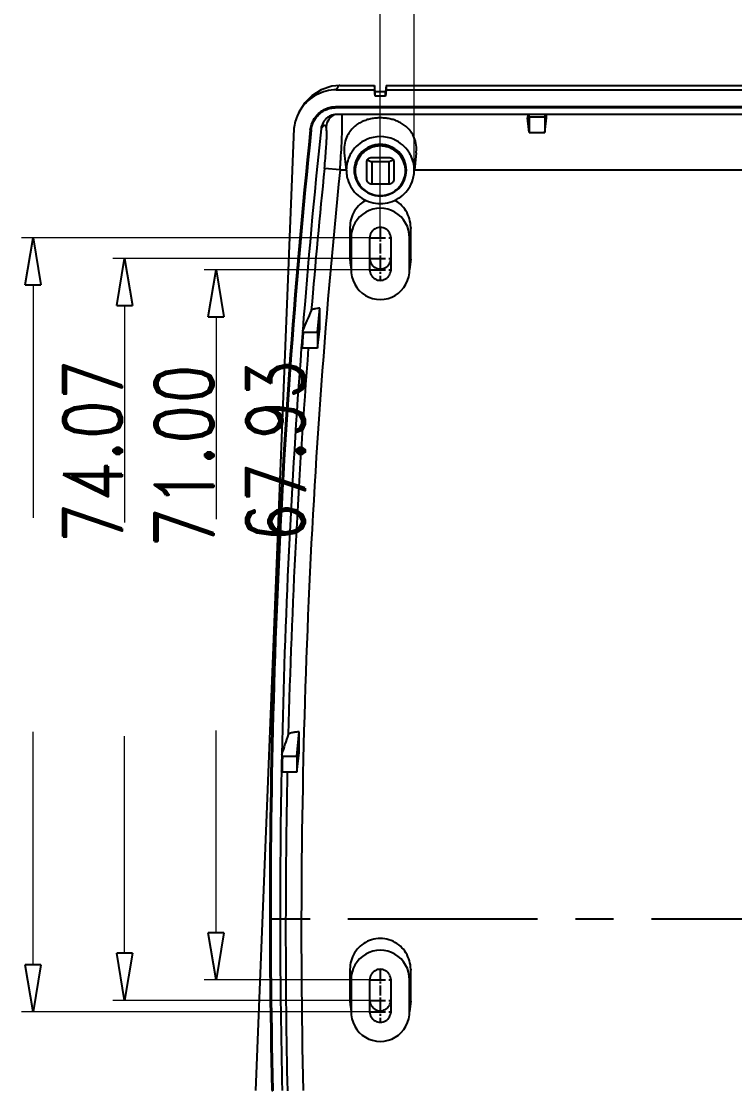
# Model space of a CAD drawing. Header units: millimetres. Extents: x -2947 to 97, y -3022 to 322.
# Drawn here: x -1411.9 to -1357.3, y -2263.1 to -2181.3 of the extents above; entities that cross this region are included whole.
import ezdxf
from ezdxf.enums import TextEntityAlignment as Align

# ---------------------------------------------------------------- set-up
doc = ezdxf.new("R2010")
doc.units = ezdxf.units.MM
doc.linetypes.add('CENTER', pattern=[50.8, 31.75, -6.35, 6.35, -6.35])
doc.layers.get('0').update_dxf_attribs({"linetype": 'CONTINUOUS'})
doc.layers.get('Defpoints').update_dxf_attribs({"linetype": 'CONTINUOUS'})
doc.layers.add('dim', color=3, linetype='CONTINUOUS', lineweight=9)
doc.styles.add('LongTou', font='romand.shx', dxfattribs={"width": 0.8, "bigfont": 'whgdtxt.shx'})

msp = doc.modelspace()

# ---------------------------------------------------------------- linework, layer by layer
at = {"color": 7}
for p, q in [((-1388.143, -2186.226), (-1388.974, -2186.5)), ((-1387.525, -2186.167), (-1388.143, -2186.226)), ((-1387.526, -2186.167), (-1384.879, -2186.167)), ((-1387.525, -2186.167), (-1387.525, -2186.167)), ((-1384.837, -2186.647), (-1384.879, -2186.167)), ((-1384.879, -2186.167), (-1384.879, -2186.505)), ((-1383.995, -2186.167), (-1384.037, -2186.647)), ((-1383.995, -2186.167), (-1312.879, -2186.167)), ((-1383.995, -2186.167), (-1383.995, -2186.505)), ((-1389.677, -2186.954), (-1390.215, -2187.51)), ((-1388.974, -2186.5), (-1389.677, -2186.954)), ((-1387.807, -2186.505), (-1384.879, -2186.505)), ((-1384.837, -2186.992), (-1384.879, -2186.505)), ((-1384.037, -2186.647), (-1384.837, -2186.647)), ((-1384.837, -2186.992), (-1384.837, -2186.647)), ((-1384.037, -2186.992), (-1384.837, -2186.992)), ((-1383.995, -2186.505), (-1384.037, -2186.992)), ((-1384.037, -2186.992), (-1384.037, -2186.647)), ((-1383.995, -2186.505), (-1312.879, -2186.505)), ((-1390.215, -2187.51), (-1390.579, -2188.06)), ((-1387.836, -2187.79), (-1309.039, -2187.79)), ((-1387.836, -2187.79), (-1387.836, -2187.867)), ((-1387.836, -2187.867), (-1309.039, -2187.867)), ((-1390.579, -2188.06), (-1390.753, -2188.4)), ((-1309.113, -2188.391), (-1387.761, -2188.391)), ((-1373.156, -2188.385), (-1373.169, -2188.642)), ((-1373.037, -2189.77), (-1373.169, -2188.642)), ((-1373.037, -2188.588), (-1373.053, -2188.391)), ((-1371.837, -2188.588), (-1373.037, -2188.588)), ((-1373.037, -2188.588), (-1373.037, -2189.77)), ((-1371.837, -2188.588), (-1371.822, -2188.391)), ((-1371.837, -2188.588), (-1371.837, -2189.77)), ((-1371.837, -2189.77), (-1371.705, -2188.642)), ((-1371.705, -2188.642), (-1371.718, -2188.385)), ((-1391.052, -2189.473), (-1393.991, -2263.12)), ((-1389.796, -2189.573), (-1389.72, -2189.581)), ((-1373.037, -2189.77), (-1371.837, -2189.77)), ((-1387.205, -2191.047), (-1387.191, -2191.319)), ((-1381.683, -2191.319), (-1381.669, -2191.047)), ((-1387.191, -2191.321), (-1387.051, -2192.653)), ((-1385.477, -2193.33), (-1385.477, -2192.068)), ((-1385.077, -2191.673), (-1383.797, -2191.673)), ((-1385.077, -2191.991), (-1383.797, -2191.991)), ((-1385.077, -2191.991), (-1385.077, -2193.724)), ((-1383.797, -2191.991), (-1383.797, -2193.724)), ((-1383.397, -2192.068), (-1383.397, -2193.33)), ((-1381.683, -2191.321), (-1381.823, -2192.653)), ((-1387.522, -2192.639), (-1388.712, -2192.518)), ((-1387.522, -2192.639), (-1387.052, -2192.639)), ((-1387.037, -2192.652), (-1387.023, -2192.919)), ((-1386.437, -2192.652), (-1386.362, -2192.699)), ((-1382.437, -2192.652), (-1382.512, -2192.699)), ((-1381.852, -2192.919), (-1381.837, -2192.652)), ((-1381.822, -2192.639), (-1315.052, -2192.639)), ((-1383.797, -2193.724), (-1385.077, -2193.724)), ((-1385.801, -2196.042), (-1386.021, -2196.238)), ((-1385.557, -2195.877), (-1385.801, -2196.042)), ((-1385.294, -2195.746), (-1385.557, -2195.877)), ((-1385.017, -2195.65), (-1385.294, -2195.746)), ((-1384.73, -2195.592), (-1385.017, -2195.65)), ((-1384.437, -2195.573), (-1384.73, -2195.592)), ((-1384.145, -2195.592), (-1384.437, -2195.573)), ((-1383.857, -2195.65), (-1384.145, -2195.592)), ((-1383.58, -2195.746), (-1383.857, -2195.65)), ((-1383.317, -2195.877), (-1383.58, -2195.746)), ((-1383.074, -2196.042), (-1383.317, -2195.877)), ((-1382.853, -2196.238), (-1383.074, -2196.042)), ((-1386.762, -2197.031), (-1386.677, -2197.845)), ((-1386.762, -2197.031), (-1386.762, -2199.465)), ((-1386.507, -2196.975), (-1386.601, -2197.257)), ((-1386.377, -2196.709), (-1386.507, -2196.975)), ((-1386.214, -2196.462), (-1386.377, -2196.709)), ((-1386.021, -2196.238), (-1386.214, -2196.462)), ((-1382.66, -2196.462), (-1382.853, -2196.238)), ((-1382.497, -2196.709), (-1382.66, -2196.462)), ((-1382.368, -2196.975), (-1382.497, -2196.709)), ((-1382.273, -2197.257), (-1382.368, -2196.975)), ((-1382.112, -2197.031), (-1382.197, -2197.845)), ((-1382.112, -2199.465), (-1382.112, -2197.031)), ((-1386.658, -2197.548), (-1386.677, -2197.845)), ((-1386.677, -2197.845), (-1386.677, -2200.279)), ((-1386.601, -2197.257), (-1386.658, -2197.548)), ((-1385.23, -2197.739), (-1385.237, -2197.845)), ((-1385.237, -2200.279), (-1385.237, -2197.845)), ((-1385.21, -2197.635), (-1385.23, -2197.739)), ((-1385.176, -2197.534), (-1385.21, -2197.635)), ((-1385.13, -2197.439), (-1385.176, -2197.534)), ((-1385.072, -2197.351), (-1385.13, -2197.439)), ((-1385.003, -2197.271), (-1385.072, -2197.351)), ((-1384.924, -2197.201), (-1385.003, -2197.271)), ((-1384.837, -2197.142), (-1384.924, -2197.201)), ((-1384.743, -2197.095), (-1384.837, -2197.142)), ((-1384.644, -2197.061), (-1384.743, -2197.095)), ((-1384.542, -2197.04), (-1384.644, -2197.061)), ((-1384.437, -2197.033), (-1384.542, -2197.04)), ((-1384.333, -2197.04), (-1384.437, -2197.033)), ((-1384.23, -2197.061), (-1384.333, -2197.04)), ((-1384.131, -2197.095), (-1384.23, -2197.061)), ((-1384.037, -2197.142), (-1384.131, -2197.095)), ((-1383.95, -2197.201), (-1384.037, -2197.142)), ((-1383.871, -2197.271), (-1383.95, -2197.201)), ((-1383.802, -2197.351), (-1383.871, -2197.271)), ((-1383.744, -2197.439), (-1383.802, -2197.351)), ((-1383.698, -2197.534), (-1383.744, -2197.439)), ((-1383.664, -2197.635), (-1383.698, -2197.534)), ((-1383.644, -2197.739), (-1383.664, -2197.635)), ((-1383.637, -2197.845), (-1383.644, -2197.739)), ((-1383.637, -2197.845), (-1383.637, -2200.279)), ((-1382.216, -2197.548), (-1382.273, -2197.257)), ((-1382.197, -2197.845), (-1382.216, -2197.548)), ((-1382.197, -2200.279), (-1382.197, -2197.845)), ((-1386.762, -2199.465), (-1386.677, -2200.279)), ((-1386.762, -2199.465), (-1386.749, -2199.706)), ((-1385.237, -2199.398), (-1385.23, -2199.504)), ((-1383.644, -2199.504), (-1383.637, -2199.398)), ((-1382.112, -2199.465), (-1382.197, -2200.279)), ((-1382.125, -2199.706), (-1382.112, -2199.465)), ((-1386.75, -2199.706), (-1386.722, -2199.969)), ((-1386.677, -2200.279), (-1386.664, -2200.518)), ((-1385.237, -2200.279), (-1385.23, -2200.385)), ((-1385.23, -2199.504), (-1385.21, -2199.608)), ((-1385.21, -2199.608), (-1385.176, -2199.708)), ((-1385.176, -2199.708), (-1385.13, -2199.803)), ((-1385.13, -2199.803), (-1385.072, -2199.892)), ((-1385.072, -2199.892), (-1385.003, -2199.971)), ((-1385.003, -2199.971), (-1384.924, -2200.041)), ((-1384.924, -2200.041), (-1384.837, -2200.1)), ((-1384.837, -2200.1), (-1384.743, -2200.147)), ((-1384.743, -2200.147), (-1384.644, -2200.181)), ((-1384.644, -2200.181), (-1384.542, -2200.202)), ((-1384.542, -2200.202), (-1384.437, -2200.209)), ((-1384.437, -2200.209), (-1384.333, -2200.202)), ((-1384.333, -2200.202), (-1384.23, -2200.181)), ((-1384.23, -2200.181), (-1384.131, -2200.147)), ((-1384.131, -2200.147), (-1384.037, -2200.1)), ((-1384.037, -2200.1), (-1383.95, -2200.041)), ((-1383.95, -2200.041), (-1383.871, -2199.971)), ((-1383.871, -2199.971), (-1383.802, -2199.892)), ((-1383.802, -2199.892), (-1383.744, -2199.803)), ((-1383.744, -2199.803), (-1383.698, -2199.708)), ((-1383.698, -2199.708), (-1383.664, -2199.608)), ((-1383.664, -2199.608), (-1383.644, -2199.504)), ((-1383.644, -2200.385), (-1383.637, -2200.279)), ((-1382.21, -2200.518), (-1382.197, -2200.279)), ((-1382.152, -2199.969), (-1382.125, -2199.706)), ((-1386.665, -2200.518), (-1386.614, -2200.816)), ((-1386.614, -2200.816), (-1386.524, -2201.105)), ((-1386.524, -2201.105), (-1386.397, -2201.379)), ((-1385.23, -2200.385), (-1385.21, -2200.489)), ((-1385.21, -2200.489), (-1385.176, -2200.59)), ((-1385.176, -2200.59), (-1385.13, -2200.685)), ((-1385.13, -2200.685), (-1385.072, -2200.773)), ((-1385.072, -2200.773), (-1385.003, -2200.853)), ((-1385.003, -2200.853), (-1384.924, -2200.923)), ((-1384.924, -2200.923), (-1384.837, -2200.982)), ((-1384.837, -2200.982), (-1384.743, -2201.029)), ((-1384.743, -2201.029), (-1384.644, -2201.063)), ((-1384.644, -2201.063), (-1384.542, -2201.084)), ((-1384.542, -2201.084), (-1384.437, -2201.09)), ((-1384.437, -2201.09), (-1384.333, -2201.084)), ((-1384.333, -2201.084), (-1384.23, -2201.063)), ((-1384.23, -2201.063), (-1384.131, -2201.029)), ((-1384.131, -2201.029), (-1384.037, -2200.982)), ((-1384.037, -2200.982), (-1383.95, -2200.923)), ((-1383.95, -2200.923), (-1383.871, -2200.853)), ((-1383.871, -2200.853), (-1383.802, -2200.773)), ((-1383.802, -2200.773), (-1383.744, -2200.685)), ((-1383.744, -2200.685), (-1383.698, -2200.59)), ((-1383.698, -2200.59), (-1383.664, -2200.489)), ((-1383.664, -2200.489), (-1383.644, -2200.385)), ((-1382.477, -2201.379), (-1382.35, -2201.105)), ((-1382.35, -2201.105), (-1382.261, -2200.816)), ((-1382.261, -2200.816), (-1382.21, -2200.518)), ((-1386.397, -2201.379), (-1386.236, -2201.633)), ((-1386.236, -2201.633), (-1386.043, -2201.863)), ((-1386.043, -2201.863), (-1385.821, -2202.065)), ((-1383.053, -2202.065), (-1382.831, -2201.863)), ((-1382.831, -2201.863), (-1382.638, -2201.633)), ((-1382.638, -2201.633), (-1382.477, -2201.379)), ((-1385.821, -2202.065), (-1385.575, -2202.236)), ((-1385.575, -2202.236), (-1385.309, -2202.372)), ((-1385.309, -2202.372), (-1385.027, -2202.471)), ((-1385.027, -2202.471), (-1384.735, -2202.531)), ((-1384.735, -2202.531), (-1384.437, -2202.551)), ((-1384.437, -2202.551), (-1384.14, -2202.531)), ((-1384.14, -2202.531), (-1383.847, -2202.471)), ((-1383.847, -2202.471), (-1383.566, -2202.372)), ((-1383.566, -2202.372), (-1383.299, -2202.236)), ((-1383.299, -2202.236), (-1383.053, -2202.065)), ((-1389.237, -2205.065), (-1389.063, -2203.216)), ((-1389.062, -2204.778), (-1389.063, -2203.216)), ((-1390.334, -2205.065), (-1390.38, -2204.9)), ((-1390.334, -2205.065), (-1389.237, -2205.065)), ((-1389.237, -2206.282), (-1389.062, -2204.778)), ((-1389.237, -2205.065), (-1389.237, -2206.282)), ((-1390.475, -2206.149), (-1390.485, -2206.278)), ((-1390.427, -2206.282), (-1390.475, -2206.149)), ((-1389.237, -2206.282), (-1390.427, -2206.282)), ((-1390.837, -2237.521), (-1390.661, -2235.658)), ((-1390.661, -2237.23), (-1390.661, -2235.658)), ((-1391.934, -2237.521), (-1391.98, -2237.356)), ((-1391.934, -2237.521), (-1390.837, -2237.521)), ((-1390.837, -2238.739), (-1390.661, -2237.23)), ((-1390.837, -2237.521), (-1390.837, -2238.739)), ((-1392.005, -2238.605), (-1392.008, -2238.738)), ((-1391.958, -2238.739), (-1392.005, -2238.605)), ((-1390.837, -2238.739), (-1391.958, -2238.739)), ((-1385.557, -2252.676), (-1385.801, -2252.841)), ((-1385.294, -2252.544), (-1385.557, -2252.676)), ((-1385.017, -2252.449), (-1385.294, -2252.544)), ((-1384.73, -2252.391), (-1385.017, -2252.449)), ((-1384.437, -2252.372), (-1384.73, -2252.391)), ((-1384.145, -2252.391), (-1384.437, -2252.372)), ((-1383.857, -2252.449), (-1384.145, -2252.391)), ((-1383.58, -2252.544), (-1383.857, -2252.449)), ((-1383.317, -2252.676), (-1383.58, -2252.544)), ((-1383.074, -2252.841), (-1383.317, -2252.676)), ((-1386.377, -2253.508), (-1386.507, -2253.774)), ((-1386.214, -2253.26), (-1386.377, -2253.508)), ((-1386.021, -2253.037), (-1386.214, -2253.26)), ((-1385.801, -2252.841), (-1386.021, -2253.037)), ((-1382.853, -2253.037), (-1383.074, -2252.841)), ((-1382.66, -2253.26), (-1382.853, -2253.037)), ((-1382.497, -2253.508), (-1382.66, -2253.26)), ((-1382.368, -2253.774), (-1382.497, -2253.508)), ((-1386.762, -2253.83), (-1386.677, -2254.643)), ((-1386.762, -2253.83), (-1386.762, -2256.264)), ((-1386.601, -2254.055), (-1386.658, -2254.347)), ((-1386.507, -2253.774), (-1386.601, -2254.055)), ((-1385.13, -2254.238), (-1385.176, -2254.333)), ((-1385.072, -2254.15), (-1385.13, -2254.238)), ((-1385.003, -2254.07), (-1385.072, -2254.15)), ((-1384.924, -2254), (-1385.003, -2254.07)), ((-1384.837, -2253.941), (-1384.924, -2254)), ((-1384.743, -2253.894), (-1384.837, -2253.941)), ((-1384.644, -2253.86), (-1384.743, -2253.894)), ((-1384.542, -2253.839), (-1384.644, -2253.86)), ((-1384.437, -2253.832), (-1384.542, -2253.839)), ((-1384.333, -2253.839), (-1384.437, -2253.832)), ((-1384.23, -2253.86), (-1384.333, -2253.839)), ((-1384.131, -2253.894), (-1384.23, -2253.86)), ((-1384.037, -2253.941), (-1384.131, -2253.894)), ((-1383.95, -2254), (-1384.037, -2253.941)), ((-1383.871, -2254.07), (-1383.95, -2254)), ((-1383.802, -2254.15), (-1383.871, -2254.07)), ((-1383.744, -2254.238), (-1383.802, -2254.15)), ((-1383.698, -2254.333), (-1383.744, -2254.238)), ((-1382.273, -2254.055), (-1382.368, -2253.774)), ((-1382.216, -2254.347), (-1382.273, -2254.055)), ((-1382.112, -2253.83), (-1382.197, -2254.643)), ((-1382.112, -2256.264), (-1382.112, -2253.83)), ((-1386.658, -2254.347), (-1386.677, -2254.643)), ((-1386.677, -2254.643), (-1386.677, -2257.078)), ((-1385.23, -2254.538), (-1385.237, -2254.643)), ((-1385.237, -2257.078), (-1385.237, -2254.643)), ((-1385.21, -2254.433), (-1385.23, -2254.538)), ((-1385.176, -2254.333), (-1385.21, -2254.433)), ((-1383.664, -2254.433), (-1383.698, -2254.333)), ((-1383.644, -2254.538), (-1383.664, -2254.433)), ((-1383.637, -2254.643), (-1383.644, -2254.538)), ((-1383.637, -2254.643), (-1383.637, -2257.078)), ((-1382.197, -2254.643), (-1382.216, -2254.347)), ((-1382.197, -2257.078), (-1382.197, -2254.643)), ((-1386.762, -2256.264), (-1386.677, -2257.078)), ((-1386.762, -2256.264), (-1386.749, -2256.505)), ((-1386.75, -2256.505), (-1386.722, -2256.768)), ((-1385.237, -2256.196), (-1385.23, -2256.302)), ((-1385.23, -2256.302), (-1385.21, -2256.406)), ((-1385.21, -2256.406), (-1385.176, -2256.507)), ((-1385.176, -2256.507), (-1385.13, -2256.602)), ((-1385.13, -2256.602), (-1385.072, -2256.69)), ((-1385.072, -2256.69), (-1385.003, -2256.77)), ((-1385.003, -2256.77), (-1384.924, -2256.84)), ((-1383.95, -2256.84), (-1383.871, -2256.77)), ((-1383.871, -2256.77), (-1383.802, -2256.69)), ((-1383.802, -2256.69), (-1383.744, -2256.602)), ((-1383.744, -2256.602), (-1383.698, -2256.507)), ((-1383.698, -2256.507), (-1383.664, -2256.406)), ((-1383.664, -2256.406), (-1383.644, -2256.302)), ((-1383.644, -2256.302), (-1383.637, -2256.196)), ((-1382.112, -2256.264), (-1382.197, -2257.078)), ((-1382.152, -2256.768), (-1382.125, -2256.505)), ((-1382.125, -2256.505), (-1382.112, -2256.264)), ((-1386.677, -2257.078), (-1386.664, -2257.317)), ((-1386.665, -2257.317), (-1386.614, -2257.615)), ((-1385.237, -2257.078), (-1385.23, -2257.184)), ((-1385.23, -2257.184), (-1385.21, -2257.288)), ((-1385.21, -2257.288), (-1385.176, -2257.388)), ((-1385.176, -2257.388), (-1385.13, -2257.483)), ((-1385.13, -2257.483), (-1385.072, -2257.572)), ((-1385.072, -2257.572), (-1385.003, -2257.651)), ((-1384.924, -2256.84), (-1384.837, -2256.899)), ((-1384.837, -2256.899), (-1384.743, -2256.946)), ((-1384.743, -2256.946), (-1384.644, -2256.98)), ((-1384.644, -2256.98), (-1384.542, -2257.001)), ((-1384.542, -2257.001), (-1384.437, -2257.008)), ((-1384.437, -2257.008), (-1384.333, -2257.001)), ((-1384.333, -2257.001), (-1384.23, -2256.98)), ((-1384.23, -2256.98), (-1384.131, -2256.946)), ((-1384.131, -2256.946), (-1384.037, -2256.899)), ((-1384.037, -2256.899), (-1383.95, -2256.84)), ((-1383.871, -2257.651), (-1383.802, -2257.572)), ((-1383.802, -2257.572), (-1383.744, -2257.483)), ((-1383.744, -2257.483), (-1383.698, -2257.388)), ((-1383.698, -2257.388), (-1383.664, -2257.288)), ((-1383.664, -2257.288), (-1383.644, -2257.184)), ((-1383.644, -2257.184), (-1383.637, -2257.078)), ((-1382.261, -2257.615), (-1382.21, -2257.317)), ((-1382.21, -2257.317), (-1382.197, -2257.078)), ((-1386.614, -2257.615), (-1386.524, -2257.903)), ((-1386.524, -2257.903), (-1386.397, -2258.177)), ((-1386.397, -2258.177), (-1386.236, -2258.431)), ((-1385.003, -2257.651), (-1384.924, -2257.721)), ((-1384.924, -2257.721), (-1384.837, -2257.78)), ((-1384.837, -2257.78), (-1384.743, -2257.827)), ((-1384.743, -2257.827), (-1384.644, -2257.861)), ((-1384.644, -2257.861), (-1384.542, -2257.882)), ((-1384.542, -2257.882), (-1384.437, -2257.889)), ((-1384.437, -2257.889), (-1384.333, -2257.882)), ((-1384.333, -2257.882), (-1384.23, -2257.861)), ((-1384.23, -2257.861), (-1384.131, -2257.827)), ((-1384.131, -2257.827), (-1384.037, -2257.78)), ((-1384.037, -2257.78), (-1383.95, -2257.721)), ((-1383.95, -2257.721), (-1383.871, -2257.651)), ((-1382.638, -2258.431), (-1382.477, -2258.177)), ((-1382.477, -2258.177), (-1382.35, -2257.903)), ((-1382.35, -2257.903), (-1382.261, -2257.615)), ((-1386.236, -2258.431), (-1386.043, -2258.662)), ((-1386.043, -2258.662), (-1385.821, -2258.864)), ((-1385.821, -2258.864), (-1385.575, -2259.035)), ((-1385.575, -2259.035), (-1385.309, -2259.171)), ((-1385.309, -2259.171), (-1385.027, -2259.27)), ((-1383.847, -2259.27), (-1383.566, -2259.171)), ((-1383.566, -2259.171), (-1383.299, -2259.035)), ((-1383.299, -2259.035), (-1383.053, -2258.864)), ((-1383.053, -2258.864), (-1382.831, -2258.662)), ((-1382.831, -2258.662), (-1382.638, -2258.431)), ((-1385.027, -2259.27), (-1384.735, -2259.33)), ((-1384.735, -2259.33), (-1384.437, -2259.35)), ((-1384.437, -2259.35), (-1384.14, -2259.33)), ((-1384.14, -2259.33), (-1383.847, -2259.27)), ((-1392.735, -2263.099), (-1392.658, -2263.105)), ((-1392.734, -2263.12), (-1392.735, -2263.099)), ((-1392.657, -2263.136), (-1392.658, -2263.105))]:
    msp.add_line(p, q, dxfattribs=at)
at = {"color": 0, "linetype": 'ByBlock', "lineweight": -2}
for p, q in [((-1411.613, -2201.433), (-1411.013, -2197.833)), ((-1411.013, -2197.833), (-1410.413, -2201.433)), ((-1404.613, -2203.009), (-1404.013, -2199.409)), ((-1404.013, -2199.409), (-1403.413, -2203.009)), ((-1397.613, -2203.89), (-1397.013, -2200.29)), ((-1397.013, -2200.29), (-1396.413, -2203.89)), ((-1411.613, -2201.433), (-1410.413, -2201.433)), ((-1404.613, -2203.009), (-1403.413, -2203.009)), ((-1397.613, -2203.89), (-1396.413, -2203.89)), ((-1397.013, -2254.632), (-1397.613, -2251.032)), ((-1396.413, -2251.032), (-1397.613, -2251.032)), ((-1396.413, -2251.032), (-1397.013, -2254.632)), ((-1404.013, -2256.208), (-1404.613, -2252.608)), ((-1403.413, -2252.608), (-1404.613, -2252.608)), ((-1403.413, -2252.608), (-1404.013, -2256.208)), ((-1411.013, -2257.089), (-1411.613, -2253.489)), ((-1410.413, -2253.489), (-1411.613, -2253.489)), ((-1410.413, -2253.489), (-1411.013, -2257.089))]:
    msp.add_line(p, q, dxfattribs=at)
at = {"color": 1, "linetype": 'CENTER', "ltscale": 0.04}
for p, q in [((-1385.317, -2197.833), (-1383.557, -2197.833)), ((-1385.317, -2199.409), (-1383.557, -2199.409)), ((-1385.317, -2200.29), (-1383.557, -2200.29)), ((-1385.317, -2254.632), (-1383.557, -2254.632)), ((-1385.317, -2256.208), (-1383.557, -2256.208)), ((-1385.317, -2257.089), (-1383.557, -2257.089))]:
    msp.add_line(p, q, dxfattribs=at)
at = {"color": 1, "linetype": 'CENTER', "ltscale": 0.024342}
for p, q in [((-1384.437, -2197.033), (-1384.437, -2201.09)), ((-1384.437, -2253.832), (-1384.437, -2257.889))]:
    msp.add_line(p, q, dxfattribs=at)
at = {"color": 1, "linetype": 'CENTER', "ltscale": 0.4572}
msp.add_line((-1302.717, -2250.001), (-1394.157, -2250.001), dxfattribs=at)
at = {"color": 7}
for centre, radius, start, end in [((-1387.722, -2189.82), 3.347, 154.88665, 174.05006), ((-1387.393, -2189.462), 1.204, 117.68992, 173.49905), ((-816.856, -2249.295), 576.045, 174.049134, 181.373125), ((-816.886, -2249.294), 575.938, 174.048942, 181.374131), ((-817.139, -2249.427), 574.968, 174.016718, 175.55847), ((-1387.746, -2189.622), 1.235, 150.06499, 174.00164), ((-1384.448, -2192.694), 2.604, 113.73615, 114.18529), ((-1384.437, -2192.722), 2.634, 66.28744, 113.71256), ((-1384.426, -2192.694), 2.604, 65.81471, 66.26385), ((-1384.503, -2192.653), 2.535, 153.35832, 179.9812), ((-1385.081, -2191.592), 0.398, 217.89482, 269.92641), ((-1383.794, -2191.592), 0.398, 270.07308, 322.10907), ((-1384.372, -2192.653), 2.535, 0.0188, 26.64167), ((-816.853, -2250.865), 573.631, 174.174272, 181.22419), ((-817.224, -2250.847), 574.457, 174.17226, 175.26226), ((-1215.183, -2281.225), 191.1, 155.968, 156.45955), ((-960.198, -2238.473), 431.49, 175.53741, 175.70371), ((-960.204, -2238.623), 431.437, 175.53896, 175.70107), ((-816.847, -2249.45), 575.26, 175.69606, 178.795391), ((-816.859, -2250.876), 574.823, 175.550541, 178.502953), ((-1224.692, -2291.695), 175.892, 161.49129, 162.0051), ((-960.514, -2246.585), 431.565, 178.77469, 178.9405), ((-960.512, -2246.735), 431.52, 178.7766, 178.93824), ((-816.764, -2249.451), 575.344, 178.93306, 181.361299), ((-816.909, -2250.877), 574.774, 178.789881, 181.223085)]:
    msp.add_arc(centre, radius, start, end, dxfattribs=at)
for points, start_tangent, end_tangent in [([(-1387.525, -2186.168), (-1387.562, -2186.174), (-1387.633, -2186.223), (-1387.714, -2186.329), (-1387.807, -2186.505)], (-0.999977, -0.006735), (-0.417131, -0.908846)), ([(-1387.807, -2186.505), (-1388.585, -2186.601), (-1389.324, -2186.887), (-1389.977, -2187.348), (-1390.504, -2187.958), (-1390.753, -2188.4)], (-1, 0), (-0.424489, -0.905433)), ([(-1389.796, -2189.573), (-1389.711, -2189.169), (-1389.544, -2188.79), (-1389.303, -2188.453), (-1388.997, -2188.174), (-1388.64, -2187.964), (-1388.247, -2187.834), (-1387.836, -2187.79)], (0.103684, 0.99461), (1, 0)), ([(-1389.72, -2189.581), (-1389.651, -2189.236), (-1389.522, -2188.912), (-1389.337, -2188.617), (-1389.104, -2188.361), (-1388.828, -2188.152), (-1388.518, -2187.996), (-1388.184, -2187.9), (-1387.836, -2187.867)], (0.10369, 0.99461), (1, -0.000002)), ([(-1387.761, -2188.391), (-1388.016, -2188.419), (-1388.26, -2188.499), (-1388.48, -2188.629), (-1388.669, -2188.801), (-1388.816, -2189.006)], (-1, 0), (-0.498953, -0.866629)), ([(-1387.522, -2192.639), (-1387.448, -2191.565), (-1387.392, -2190.555), (-1387.358, -2189.671), (-1387.347, -2188.968), (-1387.361, -2188.487), (-1387.365, -2188.39)], (0.073994, 0.997259), (-0.088551, 0.996072)), ([(-1381.669, -2191.047), (-1381.753, -2190.428), (-1381.956, -2189.927), (-1382.228, -2189.542), (-1382.528, -2189.256), (-1382.833, -2189.049), (-1383.14, -2188.898), (-1383.459, -2188.786), (-1383.807, -2188.705), (-1384.192, -2188.66), (-1384.59, -2188.655), (-1384.978, -2188.691), (-1385.331, -2188.763), (-1385.662, -2188.869), (-1385.985, -2189.018), (-1386.307, -2189.226), (-1386.624, -2189.518), (-1386.908, -2189.911), (-1387.12, -2190.421), (-1387.205, -2191.047)], (-0.003766, 0.999993), (-0.003766, -0.999993)), ([(-1388.589, -2189.325), (-1388.645, -2189.265), (-1388.708, -2189.241), (-1388.783, -2189.261), (-1388.871, -2189.339), (-1388.974, -2189.493)], (-0.569835, 0.821759), (-0.490692, -0.871333)), ([(-1388.712, -2192.518), (-1388.639, -2191.734), (-1388.583, -2190.998), (-1388.548, -2190.354), (-1388.537, -2189.842), (-1388.551, -2189.492), (-1388.589, -2189.325)], (0.101527, 0.994833), (-0.568862, 0.822433)), ([(-1385.515, -2190.319), (-1386.141, -2190.716), (-1386.623, -2191.265), (-1386.768, -2191.516)], (-0.912225, -0.40969), (-0.448077, -0.893995)), ([(-1382.106, -2191.516), (-1382.251, -2191.265), (-1382.733, -2190.716), (-1383.359, -2190.319)], (-0.448077, 0.893995), (-0.912225, 0.40969)), ([(-1382.437, -2192.652), (-1382.589, -2191.897), (-1383.023, -2191.258), (-1383.672, -2190.83), (-1384.437, -2190.68), (-1385.203, -2190.83), (-1385.851, -2191.258), (-1386.285, -2191.897), (-1386.437, -2192.652)], (0, 1), (0, -1)), ([(-1382.512, -2192.699), (-1382.602, -2192.131), (-1382.866, -2191.604), (-1383.287, -2191.178), (-1383.83, -2190.9), (-1384.437, -2190.801), (-1385.044, -2190.9), (-1385.587, -2191.178), (-1386.008, -2191.604), (-1386.272, -2192.131), (-1386.362, -2192.699)], (0.000001, 1), (0, -1)), ([(-1385.477, -2192.068), (-1385.447, -2191.917)], (0, 1), (0.386763, 0.922179)), ([(-1385.447, -2191.917), (-1385.36, -2191.789), (-1385.23, -2191.703), (-1385.077, -2191.673)], (0.386763, 0.922179), (1, 0)), ([(-1383.797, -2191.673), (-1383.644, -2191.703), (-1383.514, -2191.789), (-1383.428, -2191.917), (-1383.397, -2192.068)], (1, 0), (0, -1)), ([(-1387.023, -2192.919), (-1386.932, -2193.374), (-1386.623, -2194.039), (-1386.141, -2194.588), (-1385.515, -2194.985), (-1384.81, -2195.189), (-1384.065, -2195.189), (-1383.359, -2194.985), (-1382.733, -2194.588), (-1382.251, -2194.039), (-1381.942, -2193.374), (-1381.851, -2192.919)], (0.106086, -0.994357), (0.106086, 0.994357)), ([(-1386.437, -2192.652), (-1386.285, -2193.407), (-1385.851, -2194.046), (-1385.203, -2194.474), (-1384.437, -2194.624), (-1383.672, -2194.474), (-1383.023, -2194.046), (-1382.589, -2193.407), (-1382.437, -2192.652)], (0, -1), (0, 1)), ([(-1386.362, -2192.699), (-1386.272, -2193.267), (-1386.008, -2193.794), (-1385.587, -2194.22), (-1385.044, -2194.498), (-1384.437, -2194.597), (-1383.83, -2194.498), (-1383.287, -2194.22), (-1382.866, -2193.794), (-1382.602, -2193.267), (-1382.512, -2192.699)], (0, -1), (0.000001, 1)), ([(-1385.077, -2193.724), (-1385.23, -2193.694), (-1385.36, -2193.609), (-1385.447, -2193.481), (-1385.477, -2193.33)], (-1, 0), (0, 1)), ([(-1383.397, -2193.33), (-1383.428, -2193.481), (-1383.514, -2193.609), (-1383.644, -2193.694), (-1383.797, -2193.724)], (0, -1), (-1, 0)), ([(-1385.542, -2194.958), (-1385.975, -2195.262), (-1386.401, -2195.771), (-1386.67, -2196.38), (-1386.762, -2197.031)], (-0.878253, -0.478196), (0, -1)), ([(-1382.112, -2197.031), (-1382.204, -2196.38), (-1382.473, -2195.771), (-1382.9, -2195.262), (-1383.333, -2194.958)], (0, 1), (-0.878253, 0.478196)), ([(-1389.063, -2203.216), (-1389.388, -2203.262), (-1389.616, -2203.326), (-1389.719, -2203.4)], (-0.99528, -0.097045), (-0.407216, -0.913332)), ([(-1390.661, -2235.658), (-1390.978, -2235.688), (-1391.236, -2235.734), (-1391.411, -2235.793), (-1391.486, -2235.858)], (-0.998072, -0.062065), (-0.317443, -0.948277)), ([(-1382.112, -2253.83), (-1382.204, -2253.179), (-1382.473, -2252.57), (-1382.9, -2252.061), (-1383.463, -2251.691), (-1384.1, -2251.497), (-1384.775, -2251.497), (-1385.411, -2251.691), (-1385.975, -2252.061), (-1386.401, -2252.57), (-1386.67, -2253.179), (-1386.762, -2253.83)], (0, 1), (0, -1))]:
    msp.add_spline(points, degree=3, dxfattribs=dict(at, start_tangent=start_tangent, end_tangent=end_tangent))
at = {"layer": 'Defpoints', "color": 0}
for p in [(-1381.837, -2192.652), (-1411.013, -2197.833), (-1385.317, -2197.833), (-1384.437, -2197.033), (-1404.013, -2199.409), (-1385.317, -2199.409), (-1397.013, -2200.29), (-1385.317, -2200.29), (-1385.317, -2254.632), (-1385.317, -2256.208), (-1385.317, -2257.089)]:
    msp.add_point(p, dxfattribs=at)
at = {"layer": 'dim', "color": 131, "lineweight": 5}
for p, q in [((-1384.437, -2197.033), (-1384.437, -2172.513)), ((-1381.837, -2192.652), (-1381.837, -2179.513)), ((-1385.317, -2197.833), (-1411.913, -2197.833)), ((-1385.317, -2199.409), (-1404.913, -2199.409)), ((-1385.317, -2200.29), (-1397.913, -2200.29)), ((-1385.317, -2254.632), (-1397.913, -2254.632)), ((-1385.317, -2256.208), (-1404.913, -2256.208)), ((-1385.317, -2257.089), (-1411.913, -2257.089))]:
    msp.add_line(p, q, dxfattribs=at)
at = {"layer": 'dim', "lineweight": 5}
for p, q in [((-1411.013, -2201.433), (-1411.013, -2219.276)), ((-1404.013, -2203.009), (-1404.013, -2219.623)), ((-1397.013, -2203.89), (-1397.013, -2219.362)), ((-1411.013, -2253.489), (-1411.013, -2235.647)), ((-1404.013, -2252.608), (-1404.013, -2235.994)), ((-1397.013, -2251.032), (-1397.013, -2235.561))]:
    msp.add_line(p, q, dxfattribs=at)

# ---------------------------------------------------------------- texts
at = {"layer": 'dim', "color": 122, "style": 'LongTou', "text_generation_flag": 6, "width": 0.8}
for s, p in [('74.07', (-1408.713, -2221.168)), ('67.93', (-1394.713, -2221.168)), ('71.00', (-1401.713, -2221.515))]:
    msp.add_text(s, height=4.5, rotation=270, dxfattribs=at).set_placement(p, align=Align.TOP_LEFT)

doc.saveas('drawing.dxf')
